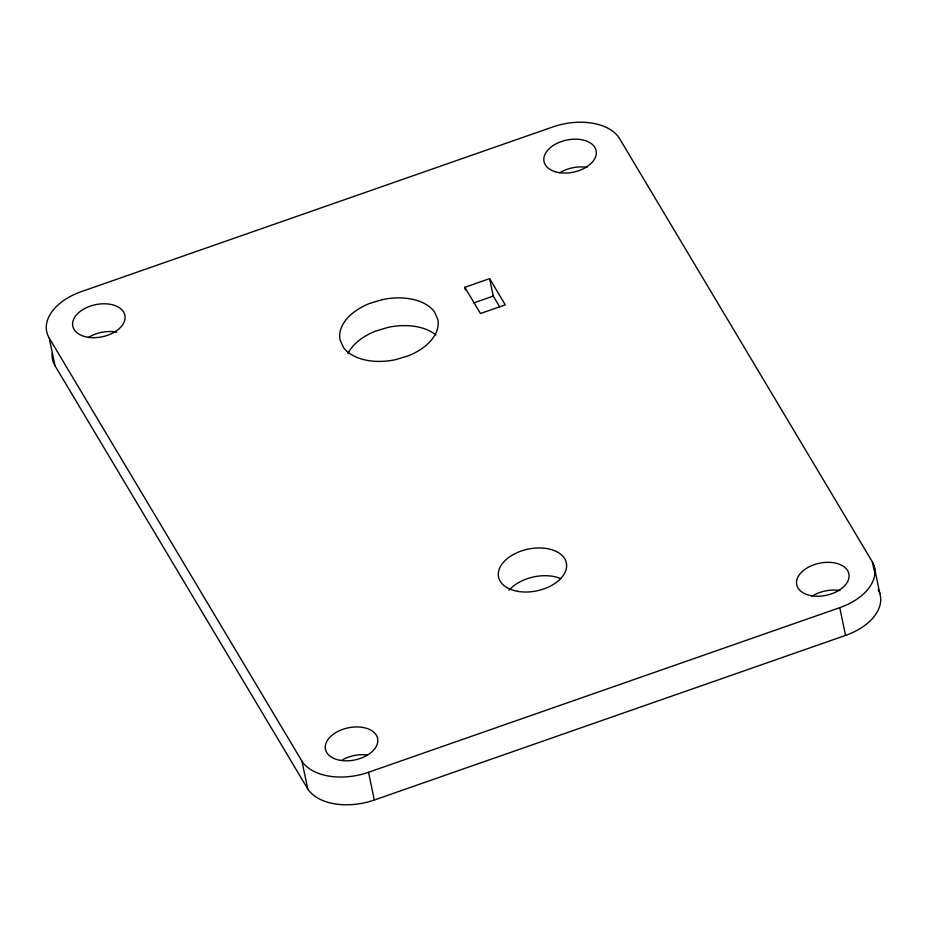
<?xml version="1.0" encoding="UTF-8"?>
<svg xmlns="http://www.w3.org/2000/svg" width="927" height="927" viewBox="0 0 927 927"><rect width="100%" height="100%" fill="white"/><g stroke="black" fill="none" stroke-linecap="round" stroke-linejoin="round"><path stroke-width="1.39" d="M464.809 287.3L489.607 278.633L505.273 304.856L480.464 313.511L464.809 287.3L465.366 289.977M473.674 302.932L493.257 296.095L499.665 306.814M49.235 338.054L301.959 761.206A53.279 32.804 -11.8 0 0 368.517 772.284L839.758 607.672A53.279 32.804 -11.8 0 0 872.4 561.947L619.676 138.783A53.268 32.793 -11.8 0 0 552.666 126.987L81.437 291.599A53.268 32.793 -11.8 0 0 49.235 338.054L55.029 365.794L307.752 788.947A53.279 32.804 -11.8 0 0 374.311 800.024L845.551 635.412A53.279 32.804 -11.8 0 0 878.193 589.676M874.057 565.876L879.85 593.604M872.4 561.947L874.138 570.267M839.758 607.672L845.551 635.412M489.607 278.633L493.257 296.095M368.517 772.284L374.311 800.024M301.959 761.206L307.752 788.947M55.029 365.794A53.268 32.793 -11.8 0 1 52.144 353.326M811.577 596.501A26.628 16.396 -11.8 0 1 839.966 590.58M342.526 759.792A26.628 16.396 -11.8 0 1 367.486 754.995M559.723 172.793A26.628 16.396 -11.8 0 1 587.023 167.381M88.204 337.59A26.628 16.396 -11.8 0 1 116.709 332.167M508.981 590.337A34.623 21.309 -11.8 0 1 560.684 578.564M347.868 353.697A49.931 30.742 -11.8 0 1 375.736 331.055L388.146 327.347A49.931 30.742 -11.8 0 1 435.864 334.983M382.353 299.618L369.943 303.326A49.931 30.742 -11.8 0 0 340.093 340.035L343.465 347.451A49.931 30.742 -11.8 0 0 395.516 359.676L407.926 355.968A49.931 30.742 -11.8 0 0 437.776 319.259L434.404 311.831A49.931 30.742 -11.8 0 0 382.353 299.618M340.174 760.314A26.628 16.396 -11.8 0 0 377.764 739.282A26.628 16.396 -11.8 0 0 336.733 732.052A26.628 16.396 -11.8 0 0 340.174 760.314M84.392 336.455A26.628 16.396 -11.8 0 0 125.075 318.355A26.628 16.396 -11.8 0 0 87.045 307.393A26.628 16.396 -11.8 0 0 84.392 336.455M555.319 171.75A26.628 16.396 -11.8 0 0 596.281 153.963A26.628 16.396 -11.8 0 0 558.599 142.631A26.628 16.396 -11.8 0 0 555.319 171.75M811.403 595.702A26.628 16.396 -11.8 0 0 849.005 574.67A26.628 16.396 -11.8 0 0 807.973 567.44A26.628 16.396 -11.8 0 0 811.403 595.702M517.498 591.31A34.623 21.309 -11.8 0 0 566.559 564.137A34.623 21.309 -11.8 0 0 513.373 554.52A34.623 21.309 -11.8 0 0 517.498 591.31"/></g></svg>
